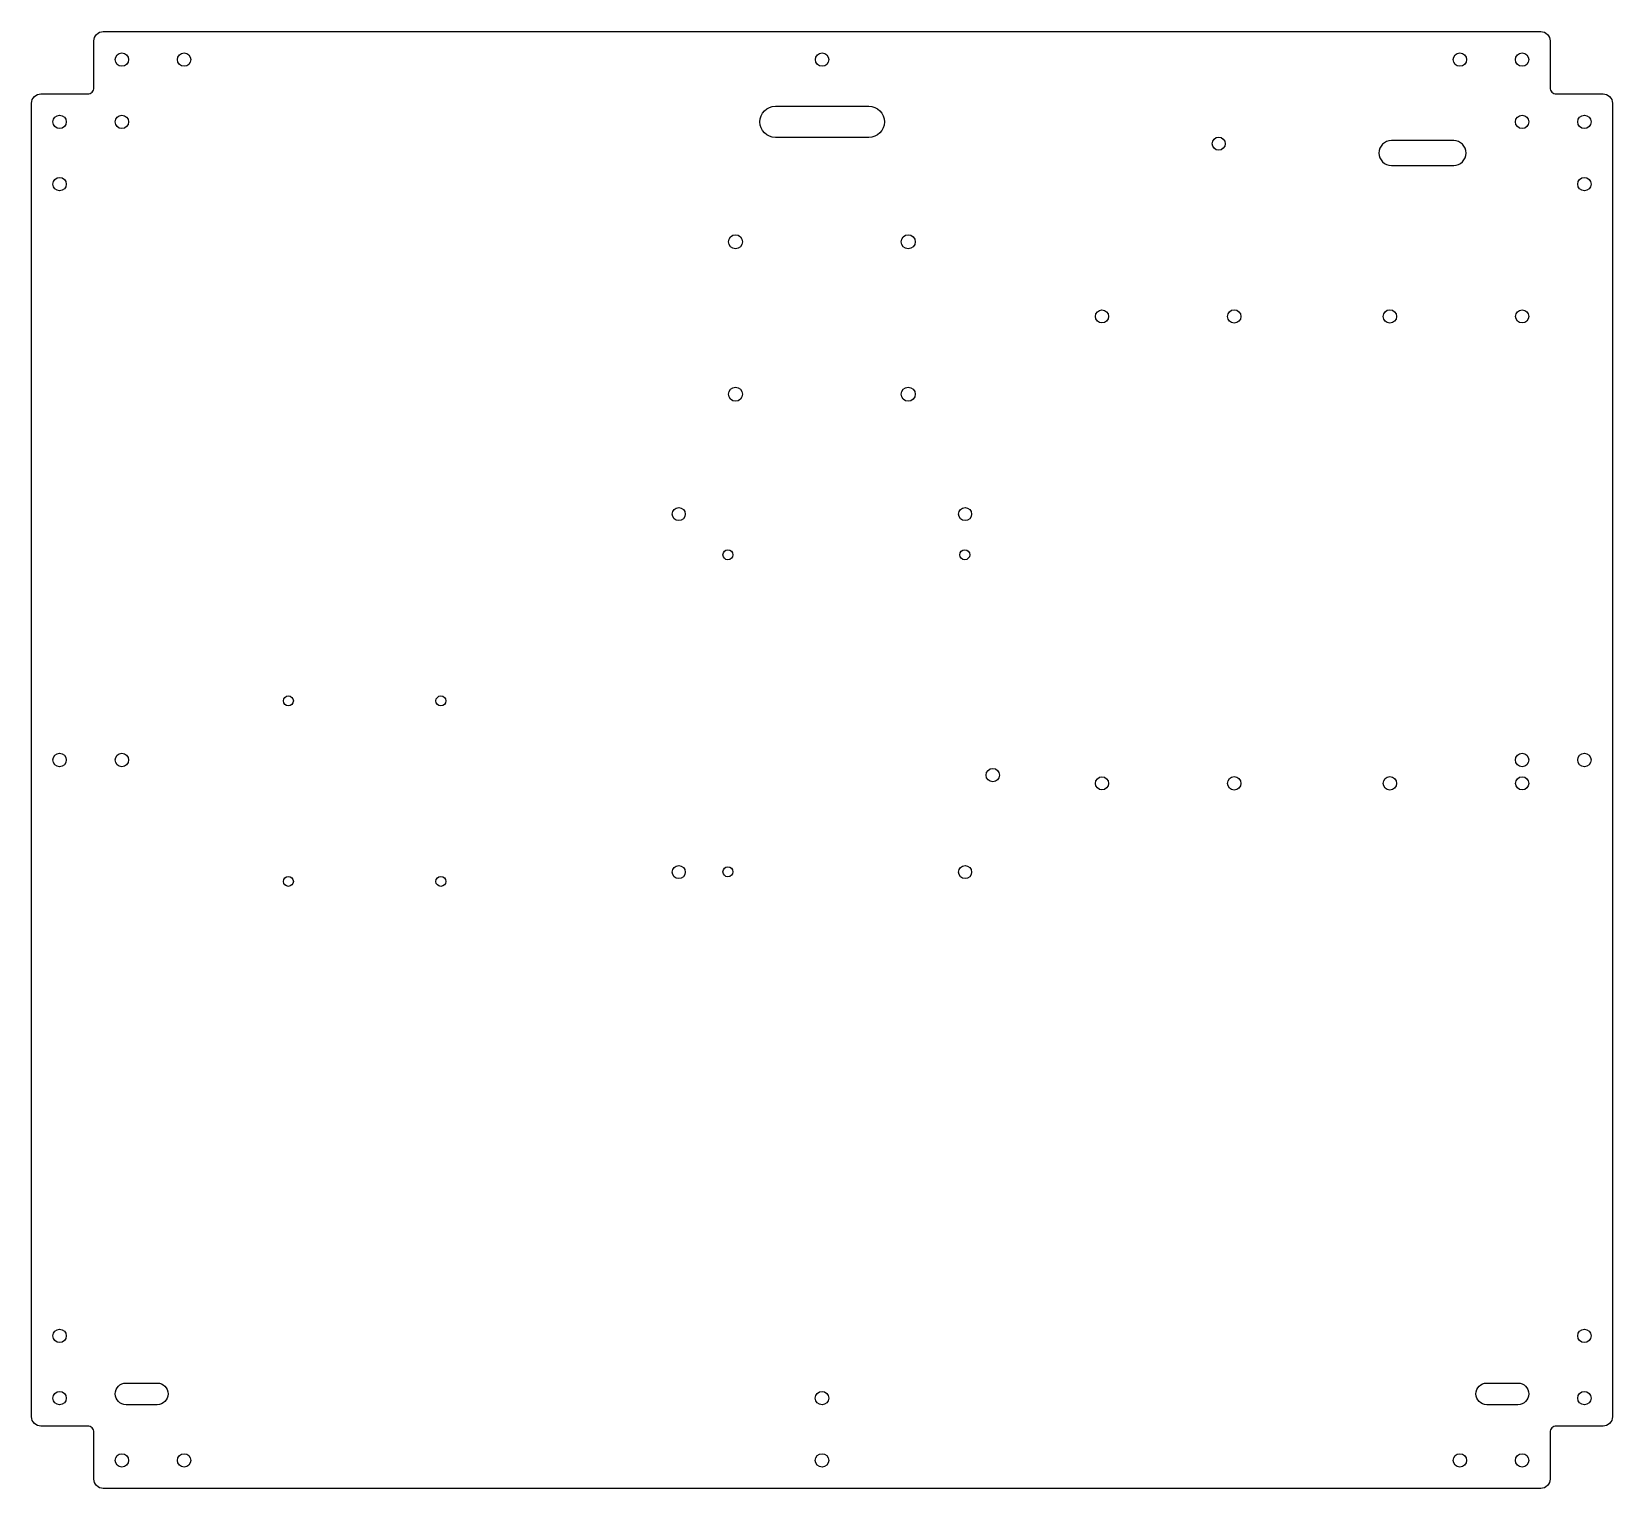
# Model space of a CAD drawing. Header units: millimetres. Extents: x -254 to 254, y 1 to 469.
import ezdxf

# ---------------------------------------------------------------- set-up
doc = ezdxf.new("R2010")
doc.units = ezdxf.units.MM
doc.layers.get('0').update_dxf_attribs({"linetype": 'CONTINUOUS'})

msp = doc.modelspace()

# ---------------------------------------------------------------- linework, layer by layer
for points in [[(230.94, 469, -0.414214), (233.94, 466), (233.94, 451, 0.414214), (235.94, 449), (250.94, 449, -0.414214), (253.94, 446), (253.94, 24, -0.414214), (250.94, 21), (235.94, 21, 0.414214), (233.94, 19), (233.94, 4, -0.414214), (230.94, 1), (-231, 1, -0.414214), (-234, 4), (-234, 19, 0.414214), (-236, 21), (-251, 21, -0.414214), (-254, 24), (-254, 446, -0.414214), (-251, 449), (-236, 449, 0.414214), (-234, 451), (-234, 466, -0.414214), (-231, 469)], [(-15, 435, -1), (-15, 445), (15, 445, -1), (15, 435)], [(202.94, 434), (182.94, 434, 1), (182.94, 426), (202.94, 426, 1)], [(-223.65, 27.85, -1), (-223.65, 34.85), (-213.65, 34.85, -1), (-213.65, 27.85)], [(223.59, 34.85, -1), (223.59, 27.85), (213.59, 27.85, -1), (213.59, 34.85)]]:
    msp.add_lwpolyline(points, format="xyb", close=True)
for centre, radius in [((-225, 460), 2.15), ((-205, 460), 2.15), ((0, 460), 2.15), ((204.94, 460), 2.15), ((224.94, 460), 2.15), ((-245, 440), 2.15), ((-225, 440), 2.15), ((224.94, 440), 2.15), ((244.94, 440), 2.15), ((127.44, 433), 2.1), ((-245, 420), 2.15), ((244.94, 420), 2.15), ((-27.81, 401.5), 2.25), ((27.69, 401.5), 2.25), ((89.94, 377.5), 2.1), ((132.44, 377.5), 2.15), ((182.44, 377.5), 2.15), ((224.94, 377.5), 2.1), ((-27.81, 352.5), 2.25), ((27.69, 352.5), 2.25), ((-46.06, 314), 2.1), ((45.94, 314), 2.1), ((-30.26, 300.93), 1.6), ((-30.26, 300.93), 1.6), ((45.84, 300.93), 1.6), ((-171.5, 254), 1.6), ((-122.5, 254), 1.6), ((-245, 235), 2.15), ((-225, 235), 2.15), ((224.94, 235), 2.15), ((244.94, 235), 2.15), ((54.84, 230.15), 2.15), ((89.94, 227.5), 2.1), ((132.44, 227.5), 2.15), ((182.44, 227.5), 2.15), ((224.94, 227.5), 2.1), ((-46.06, 199), 2.1), ((-30.26, 199.08), 1.6), ((45.94, 199), 2.1), ((-171.5, 196), 1.6), ((-122.5, 196), 1.6), ((-245, 50), 2.15), ((244.94, 50), 2.15), ((-245, 30), 2.15), ((-0.03, 30), 2.15), ((244.94, 30), 2.15), ((-225, 10), 2.15), ((-205, 10), 2.15), ((-0.03, 10), 2.15), ((204.94, 10), 2.15), ((224.94, 10), 2.15)]:
    msp.add_circle(centre, radius)

doc.saveas('drawing.dxf')
